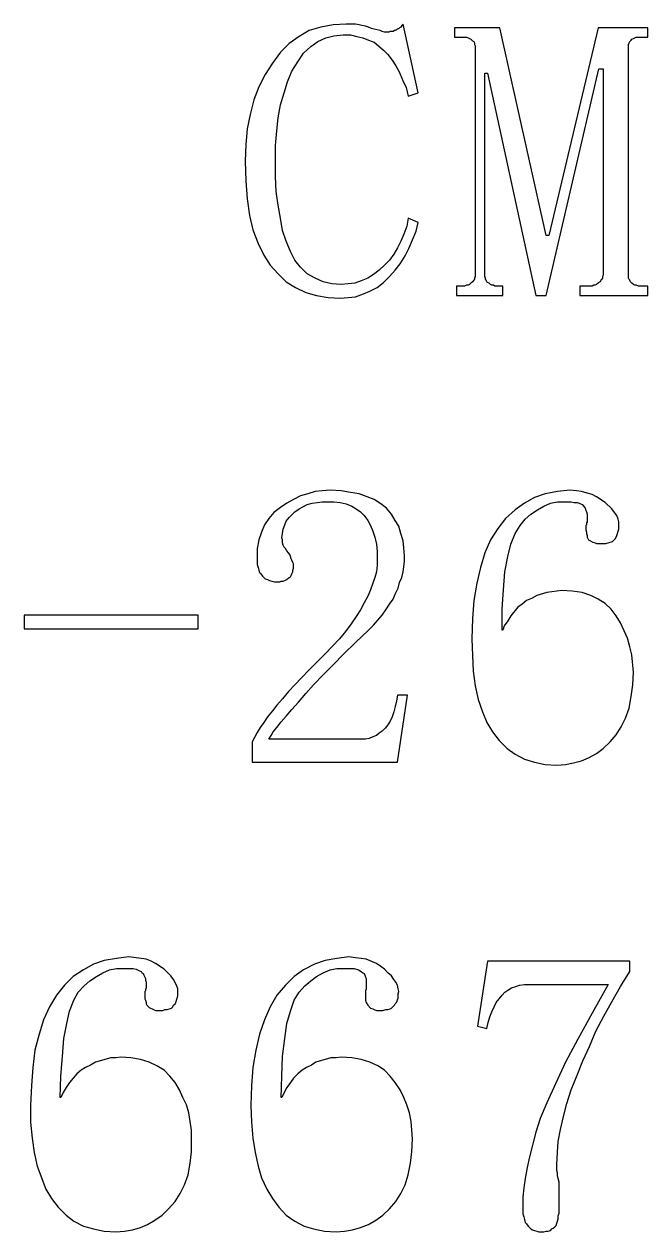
# Model space of a CAD drawing. Extents: x -275 to 275, y -225 to 225.
# Drawn here: x -180.99 to -172.35, y -186.15 to -169.41 of the extents above; entities that cross this region are included whole.
import ezdxf

# ---------------------------------------------------------------- set-up
doc = ezdxf.new("R2010")
doc.units = 0
doc.header["$MEASUREMENT"] = 0
doc.layers.get('0').update_dxf_attribs({"linetype": 'CONTINUOUS'})

msp = doc.modelspace()

# ---------------------------------------------------------------- linework, layer by layer
for points in [[(-176.78, -173.2), (-176.61, -173.21), (-176.61, -173.21), (-176.5, -173.2), (-176.5, -173.2), (-176.4, -173.19), (-176.4, -173.19), (-176.29, -173.15), (-176.29, -173.15), (-176.2, -173.11), (-176.2, -173.11), (-176.1, -173.06), (-176.1, -173.06), (-176.01, -172.99), (-176.01, -172.99), (-175.93, -172.91), (-175.93, -172.91), (-175.85, -172.82), (-175.85, -172.82), (-175.78, -172.73), (-175.78, -172.73), (-175.71, -172.62), (-175.71, -172.62), (-175.66, -172.52), (-175.66, -172.52), (-175.61, -172.4), (-175.61, -172.4), (-175.56, -172.28), (-175.56, -172.28), (-175.53, -172.16), (-175.53, -172.16), (-175.67, -172.1), (-175.67, -172.1), (-175.69, -172.21), (-175.69, -172.21), (-175.73, -172.32), (-175.73, -172.32), (-175.77, -172.42), (-175.77, -172.42), (-175.82, -172.51), (-175.82, -172.51), (-175.87, -172.6), (-175.87, -172.6), (-175.93, -172.68), (-175.93, -172.68), (-176, -172.75), (-176, -172.75), (-176.07, -172.82), (-176.07, -172.82), (-176.15, -172.88), (-176.15, -172.88), (-176.23, -172.93), (-176.23, -172.93), (-176.32, -172.97), (-176.32, -172.97), (-176.41, -173), (-176.41, -173), (-176.5, -173.01), (-176.5, -173.01), (-176.6, -173.02), (-176.6, -173.02), (-176.73, -173.01), (-176.73, -173.01), (-176.85, -172.98), (-176.85, -172.98), (-176.96, -172.93), (-176.96, -172.93), (-177.07, -172.87), (-177.07, -172.87), (-177.16, -172.78), (-177.16, -172.78), (-177.24, -172.68), (-177.24, -172.68), (-177.3, -172.56), (-177.3, -172.56), (-177.36, -172.42), (-177.36, -172.42), (-177.41, -172.27), (-177.41, -172.27), (-177.44, -172.1), (-177.44, -172.1), (-177.47, -171.92), (-177.47, -171.92), (-177.5, -171.73), (-177.5, -171.73), (-177.51, -171.52), (-177.51, -171.52), (-177.51, -171.29), (-177.51, -171.29), (-177.51, -171.09), (-177.51, -171.09), (-177.49, -170.89), (-177.49, -170.89), (-177.47, -170.71), (-177.47, -170.71), (-177.44, -170.53), (-177.44, -170.53), (-177.39, -170.36), (-177.39, -170.36), (-177.34, -170.21), (-177.34, -170.21), (-177.28, -170.06), (-177.28, -170.06), (-177.2, -169.93), (-177.2, -169.93), (-177.12, -169.81), (-177.12, -169.81), (-177.02, -169.72), (-177.02, -169.72), (-176.92, -169.65), (-176.92, -169.65), (-176.81, -169.6), (-176.81, -169.6), (-176.7, -169.57), (-176.7, -169.57), (-176.57, -169.56), (-176.57, -169.56), (-176.47, -169.56), (-176.47, -169.56), (-176.38, -169.58), (-176.38, -169.58), (-176.3, -169.6), (-176.3, -169.6), (-176.22, -169.63), (-176.22, -169.63), (-176.14, -169.66), (-176.14, -169.66), (-176.08, -169.71), (-176.08, -169.71), (-176.01, -169.77), (-176.01, -169.77), (-175.95, -169.83), (-175.95, -169.83), (-175.89, -169.91), (-175.89, -169.91), (-175.84, -169.99), (-175.84, -169.99), (-175.79, -170.08), (-175.79, -170.08), (-175.75, -170.18), (-175.75, -170.18), (-175.7, -170.29), (-175.7, -170.29), (-175.67, -170.41), (-175.67, -170.41), (-175.53, -170.36), (-175.53, -170.36), (-175.74, -169.41), (-175.74, -169.41), (-175.75, -169.42), (-175.75, -169.42), (-175.76, -169.43), (-175.76, -169.43), (-175.77, -169.45), (-175.77, -169.45), (-175.79, -169.46), (-175.79, -169.46), (-175.8, -169.47), (-175.8, -169.47), (-175.82, -169.48), (-175.82, -169.48), (-175.83, -169.49), (-175.83, -169.49), (-175.85, -169.5), (-175.85, -169.5), (-175.86, -169.5), (-175.86, -169.5), (-175.88, -169.51), (-175.88, -169.51), (-175.9, -169.51), (-175.9, -169.51), (-175.92, -169.51), (-175.92, -169.51), (-175.94, -169.52), (-175.94, -169.52), (-175.97, -169.52), (-175.97, -169.52), (-176, -169.52), (-176, -169.52), (-176.03, -169.51), (-176.03, -169.51), (-176.06, -169.5), (-176.06, -169.5), (-176.1, -169.49), (-176.1, -169.49), (-176.14, -169.48), (-176.14, -169.48), (-176.18, -169.47), (-176.18, -169.47), (-176.22, -169.45), (-176.22, -169.45), (-176.26, -169.44), (-176.26, -169.44), (-176.31, -169.43), (-176.31, -169.43), (-176.35, -169.42), (-176.35, -169.42), (-176.4, -169.41), (-176.4, -169.41), (-176.44, -169.41), (-176.44, -169.41), (-176.48, -169.41), (-176.48, -169.41), (-176.53, -169.41), (-176.53, -169.41), (-176.71, -169.42), (-176.71, -169.42), (-176.88, -169.45), (-176.88, -169.45), (-177.04, -169.5), (-177.04, -169.5), (-177.18, -169.58), (-177.18, -169.58), (-177.32, -169.68), (-177.32, -169.68), (-177.44, -169.8), (-177.44, -169.8), (-177.55, -169.95), (-177.55, -169.95), (-177.65, -170.11), (-177.65, -170.11), (-177.74, -170.28), (-177.74, -170.28), (-177.81, -170.46), (-177.81, -170.46), (-177.86, -170.66), (-177.86, -170.66), (-177.9, -170.86), (-177.9, -170.86), (-177.92, -171.08), (-177.92, -171.08), (-177.93, -171.31), (-177.93, -171.31), (-177.92, -171.58), (-177.92, -171.58), (-177.9, -171.83), (-177.9, -171.83), (-177.87, -172.06), (-177.87, -172.06), (-177.82, -172.26), (-177.82, -172.26), (-177.75, -172.45), (-177.75, -172.45), (-177.67, -172.61), (-177.67, -172.61), (-177.58, -172.75), (-177.58, -172.75), (-177.47, -172.87), (-177.47, -172.87), (-177.36, -172.98), (-177.36, -172.98), (-177.23, -173.06), (-177.23, -173.06), (-177.09, -173.13), (-177.09, -173.13), (-176.94, -173.17), (-176.94, -173.17), (-176.78, -173.2)], [(-172.62, -172.89), (-172.62, -172.86), (-172.62, -172.86), (-172.62, -169.75), (-172.62, -169.75), (-172.62, -169.73), (-172.62, -169.73), (-172.62, -169.71), (-172.62, -169.71), (-172.62, -169.69), (-172.62, -169.69), (-172.61, -169.67), (-172.61, -169.67), (-172.6, -169.65), (-172.6, -169.65), (-172.59, -169.64), (-172.59, -169.64), (-172.58, -169.63), (-172.58, -169.63), (-172.57, -169.62), (-172.57, -169.62), (-172.55, -169.61), (-172.55, -169.61), (-172.53, -169.6), (-172.53, -169.6), (-172.51, -169.59), (-172.51, -169.59), (-172.48, -169.59), (-172.48, -169.59), (-172.46, -169.59), (-172.46, -169.59), (-172.43, -169.59), (-172.43, -169.59), (-172.35, -169.59), (-172.35, -169.59), (-172.35, -169.46), (-172.35, -169.46), (-173.04, -169.46), (-173.04, -169.46), (-173.72, -172.34), (-173.72, -172.34), (-173.76, -172.34), (-173.76, -172.34), (-174.4, -169.46), (-174.4, -169.46), (-175.03, -169.46), (-175.03, -169.46), (-175.03, -169.59), (-175.03, -169.59), (-174.94, -169.59), (-174.94, -169.59), (-174.91, -169.59), (-174.91, -169.59), (-174.89, -169.59), (-174.89, -169.59), (-174.86, -169.59), (-174.86, -169.59), (-174.84, -169.6), (-174.84, -169.6), (-174.82, -169.61), (-174.82, -169.61), (-174.8, -169.62), (-174.8, -169.62), (-174.79, -169.63), (-174.79, -169.63), (-174.78, -169.64), (-174.78, -169.64), (-174.76, -169.65), (-174.76, -169.65), (-174.75, -169.67), (-174.75, -169.67), (-174.75, -169.69), (-174.75, -169.69), (-174.74, -169.71), (-174.74, -169.71), (-174.74, -169.73), (-174.74, -169.73), (-174.74, -169.75), (-174.74, -169.75), (-174.74, -172.86), (-174.74, -172.86), (-174.74, -172.89), (-174.74, -172.89), (-174.74, -172.91), (-174.74, -172.91), (-174.75, -172.93), (-174.75, -172.93), (-174.75, -172.95), (-174.75, -172.95), (-174.76, -172.96), (-174.76, -172.96), (-174.78, -172.98), (-174.78, -172.98), (-174.79, -172.99), (-174.79, -172.99), (-174.8, -173), (-174.8, -173), (-174.82, -173.02), (-174.82, -173.02), (-174.84, -173.03), (-174.84, -173.03), (-174.86, -173.03), (-174.86, -173.03), (-174.89, -173.04), (-174.89, -173.04), (-174.91, -173.04), (-174.91, -173.04), (-174.94, -173.04), (-174.94, -173.04), (-175, -173.04), (-175, -173.04), (-175, -173.17), (-175, -173.17), (-174.36, -173.17), (-174.36, -173.17), (-174.36, -173.04), (-174.36, -173.04), (-174.42, -173.04), (-174.42, -173.04), (-174.44, -173.04), (-174.44, -173.04), (-174.47, -173.04), (-174.47, -173.04), (-174.49, -173.03), (-174.49, -173.03), (-174.51, -173.03), (-174.51, -173.03), (-174.53, -173.02), (-174.53, -173.02), (-174.55, -173), (-174.55, -173), (-174.57, -172.99), (-174.57, -172.99), (-174.58, -172.98), (-174.58, -172.98), (-174.59, -172.96), (-174.59, -172.96), (-174.6, -172.95), (-174.6, -172.95), (-174.6, -172.93), (-174.6, -172.93), (-174.61, -172.91), (-174.61, -172.91), (-174.61, -172.89), (-174.61, -172.89), (-174.61, -172.86), (-174.61, -172.86), (-174.61, -170.09), (-174.61, -170.09), (-174.57, -170.09), (-174.57, -170.09), (-173.9, -173.17), (-173.9, -173.17), (-173.76, -173.17), (-173.76, -173.17), (-173.03, -170.03), (-173.03, -170.03), (-172.97, -170.03), (-172.97, -170.03), (-172.97, -172.86), (-172.97, -172.86), (-172.97, -172.89), (-172.97, -172.89), (-172.98, -172.91), (-172.98, -172.91), (-172.98, -172.93), (-172.98, -172.93), (-172.99, -172.95), (-172.99, -172.95), (-173, -172.96), (-173, -172.96), (-173.01, -172.98), (-173.01, -172.98), (-173.03, -172.99), (-173.03, -172.99), (-173.04, -173), (-173.04, -173), (-173.06, -173.02), (-173.06, -173.02), (-173.08, -173.03), (-173.08, -173.03), (-173.1, -173.03), (-173.1, -173.03), (-173.12, -173.04), (-173.12, -173.04), (-173.15, -173.04), (-173.15, -173.04), (-173.18, -173.04), (-173.18, -173.04), (-173.29, -173.04), (-173.29, -173.04), (-173.29, -173.17), (-173.29, -173.17), (-172.35, -173.17), (-172.35, -173.17), (-172.35, -173.04), (-172.35, -173.04), (-172.43, -173.04), (-172.43, -173.04), (-172.46, -173.04), (-172.46, -173.04), (-172.48, -173.04), (-172.48, -173.04), (-172.51, -173.03), (-172.51, -173.03), (-172.53, -173.03), (-172.53, -173.03), (-172.55, -173.02), (-172.55, -173.02), (-172.57, -173), (-172.57, -173), (-172.58, -172.99), (-172.58, -172.99), (-172.59, -172.98), (-172.59, -172.98), (-172.6, -172.96), (-172.6, -172.96), (-172.61, -172.95), (-172.61, -172.95), (-172.62, -172.93), (-172.62, -172.93), (-172.62, -172.91), (-172.62, -172.91), (-172.62, -172.89)], [(-176.1, -176.72), (-176.1, -176.83), (-176.1, -176.83), (-176.1, -176.91), (-176.1, -176.91), (-176.11, -177), (-176.11, -177), (-176.13, -177.08), (-176.13, -177.08), (-176.16, -177.16), (-176.16, -177.16), (-176.19, -177.25), (-176.19, -177.25), (-176.23, -177.34), (-176.23, -177.34), (-176.28, -177.43), (-176.28, -177.43), (-176.33, -177.53), (-176.33, -177.53), (-176.39, -177.62), (-176.39, -177.62), (-176.46, -177.72), (-176.46, -177.72), (-176.54, -177.83), (-176.54, -177.83), (-176.62, -177.93), (-176.62, -177.93), (-176.72, -178.03), (-176.72, -178.03), (-176.82, -178.14), (-176.82, -178.14), (-176.93, -178.25), (-176.93, -178.25), (-177.04, -178.36), (-177.04, -178.36), (-177.15, -178.47), (-177.15, -178.47), (-177.24, -178.57), (-177.24, -178.57), (-177.33, -178.66), (-177.33, -178.66), (-177.41, -178.76), (-177.41, -178.76), (-177.49, -178.85), (-177.49, -178.85), (-177.55, -178.93), (-177.55, -178.93), (-177.62, -179.01), (-177.62, -179.01), (-177.67, -179.09), (-177.67, -179.09), (-177.72, -179.16), (-177.72, -179.16), (-177.76, -179.23), (-177.76, -179.23), (-177.8, -179.3), (-177.8, -179.3), (-177.83, -179.36), (-177.83, -179.36), (-177.83, -179.64), (-177.83, -179.64), (-175.82, -179.64), (-175.82, -179.64), (-175.68, -178.71), (-175.68, -178.71), (-175.82, -178.71), (-175.82, -178.71), (-175.83, -178.79), (-175.83, -178.79), (-175.85, -178.87), (-175.85, -178.87), (-175.87, -178.94), (-175.87, -178.94), (-175.89, -179.01), (-175.89, -179.01), (-175.92, -179.07), (-175.92, -179.07), (-175.95, -179.12), (-175.95, -179.12), (-175.99, -179.17), (-175.99, -179.17), (-176.03, -179.21), (-176.03, -179.21), (-176.07, -179.24), (-176.07, -179.24), (-176.11, -179.27), (-176.11, -179.27), (-176.16, -179.29), (-176.16, -179.29), (-176.21, -179.31), (-176.21, -179.31), (-176.26, -179.32), (-176.26, -179.32), (-176.32, -179.32), (-176.32, -179.32), (-177.6, -179.32), (-177.6, -179.32), (-177.57, -179.27), (-177.57, -179.27), (-177.54, -179.22), (-177.54, -179.22), (-177.49, -179.16), (-177.49, -179.16), (-177.43, -179.08), (-177.43, -179.08), (-177.36, -179), (-177.36, -179), (-177.28, -178.91), (-177.28, -178.91), (-177.19, -178.81), (-177.19, -178.81), (-177.09, -178.69), (-177.09, -178.69), (-176.98, -178.57), (-176.98, -178.57), (-176.85, -178.43), (-176.85, -178.43), (-176.71, -178.29), (-176.71, -178.29), (-176.56, -178.14), (-176.56, -178.14), (-176.4, -177.98), (-176.4, -177.98), (-176.22, -177.81), (-176.22, -177.81), (-176.15, -177.74), (-176.15, -177.74), (-176.09, -177.67), (-176.09, -177.67), (-176.03, -177.6), (-176.03, -177.6), (-175.98, -177.53), (-175.98, -177.53), (-175.93, -177.45), (-175.93, -177.45), (-175.88, -177.38), (-175.88, -177.38), (-175.85, -177.31), (-175.85, -177.31), (-175.81, -177.23), (-175.81, -177.23), (-175.79, -177.15), (-175.79, -177.15), (-175.76, -177.08), (-175.76, -177.08), (-175.74, -177), (-175.74, -177), (-175.73, -176.93), (-175.73, -176.93), (-175.72, -176.85), (-175.72, -176.85), (-175.72, -176.78), (-175.72, -176.78), (-175.73, -176.67), (-175.73, -176.67), (-175.74, -176.57), (-175.74, -176.57), (-175.77, -176.47), (-175.77, -176.47), (-175.8, -176.37), (-175.8, -176.37), (-175.85, -176.29), (-175.85, -176.29), (-175.9, -176.2), (-175.9, -176.2), (-175.97, -176.12), (-175.97, -176.12), (-176.05, -176.06), (-176.05, -176.06), (-176.14, -176), (-176.14, -176), (-176.24, -175.96), (-176.24, -175.96), (-176.35, -175.92), (-176.35, -175.92), (-176.47, -175.9), (-176.47, -175.9), (-176.6, -175.88), (-176.6, -175.88), (-176.75, -175.87), (-176.75, -175.87), (-176.86, -175.88), (-176.86, -175.88), (-176.96, -175.89), (-176.96, -175.89), (-177.06, -175.92), (-177.06, -175.92), (-177.16, -175.95), (-177.16, -175.95), (-177.26, -176), (-177.26, -176), (-177.35, -176.05), (-177.35, -176.05), (-177.44, -176.11), (-177.44, -176.11), (-177.53, -176.18), (-177.53, -176.18), (-177.6, -176.26), (-177.6, -176.26), (-177.66, -176.35), (-177.66, -176.35), (-177.7, -176.45), (-177.7, -176.45), (-177.74, -176.56), (-177.74, -176.56), (-177.76, -176.68), (-177.76, -176.68), (-177.76, -176.81), (-177.76, -176.81), (-177.76, -176.85), (-177.76, -176.85), (-177.76, -176.9), (-177.76, -176.9), (-177.75, -176.94), (-177.75, -176.94), (-177.74, -176.98), (-177.74, -176.98), (-177.73, -177.01), (-177.73, -177.01), (-177.71, -177.03), (-177.71, -177.03), (-177.69, -177.06), (-177.69, -177.06), (-177.67, -177.08), (-177.67, -177.08), (-177.65, -177.1), (-177.65, -177.1), (-177.62, -177.11), (-177.62, -177.11), (-177.59, -177.12), (-177.59, -177.12), (-177.56, -177.13), (-177.56, -177.13), (-177.52, -177.14), (-177.52, -177.14), (-177.49, -177.14), (-177.49, -177.14), (-177.45, -177.14), (-177.45, -177.14), (-177.43, -177.13), (-177.43, -177.13), (-177.4, -177.13), (-177.4, -177.13), (-177.38, -177.12), (-177.38, -177.12), (-177.35, -177.11), (-177.35, -177.11), (-177.34, -177.1), (-177.34, -177.1), (-177.32, -177.08), (-177.32, -177.08), (-177.3, -177.07), (-177.3, -177.07), (-177.29, -177.05), (-177.29, -177.05), (-177.28, -177.03), (-177.28, -177.03), (-177.27, -177), (-177.27, -177), (-177.27, -176.98), (-177.27, -176.98), (-177.26, -176.95), (-177.26, -176.95), (-177.26, -176.92), (-177.26, -176.92), (-177.26, -176.89), (-177.26, -176.89), (-177.27, -176.87), (-177.27, -176.87), (-177.28, -176.84), (-177.28, -176.84), (-177.29, -176.82), (-177.29, -176.82), (-177.3, -176.79), (-177.3, -176.79), (-177.31, -176.76), (-177.31, -176.76), (-177.33, -176.74), (-177.33, -176.74), (-177.35, -176.71), (-177.35, -176.71), (-177.37, -176.68), (-177.37, -176.68), (-177.39, -176.66), (-177.39, -176.66), (-177.4, -176.63), (-177.4, -176.63), (-177.41, -176.6), (-177.41, -176.6), (-177.41, -176.56), (-177.41, -176.56), (-177.42, -176.53), (-177.42, -176.53), (-177.41, -176.47), (-177.41, -176.47), (-177.4, -176.41), (-177.4, -176.41), (-177.38, -176.35), (-177.38, -176.35), (-177.36, -176.3), (-177.36, -176.3), (-177.32, -176.25), (-177.32, -176.25), (-177.28, -176.21), (-177.28, -176.21), (-177.24, -176.17), (-177.24, -176.17), (-177.18, -176.13), (-177.18, -176.13), (-177.13, -176.1), (-177.13, -176.1), (-177.07, -176.07), (-177.07, -176.07), (-177, -176.05), (-177, -176.05), (-176.93, -176.04), (-176.93, -176.04), (-176.86, -176.03), (-176.86, -176.03), (-176.79, -176.03), (-176.79, -176.03), (-176.7, -176.03), (-176.7, -176.03), (-176.61, -176.04), (-176.61, -176.04), (-176.53, -176.06), (-176.53, -176.06), (-176.45, -176.09), (-176.45, -176.09), (-176.39, -176.13), (-176.39, -176.13), (-176.33, -176.17), (-176.33, -176.17), (-176.28, -176.22), (-176.28, -176.22), (-176.23, -176.29), (-176.23, -176.29), (-176.19, -176.36), (-176.19, -176.36), (-176.16, -176.44), (-176.16, -176.44), (-176.13, -176.52), (-176.13, -176.52), (-176.11, -176.62), (-176.11, -176.62), (-176.1, -176.72)], [(-173.43, -175.87), (-173.6, -175.89), (-173.6, -175.89), (-173.77, -175.92), (-173.77, -175.92), (-173.92, -175.97), (-173.92, -175.97), (-174.06, -176.05), (-174.06, -176.05), (-174.19, -176.14), (-174.19, -176.14), (-174.32, -176.26), (-174.32, -176.26), (-174.43, -176.4), (-174.43, -176.4), (-174.53, -176.56), (-174.53, -176.56), (-174.61, -176.74), (-174.61, -176.74), (-174.67, -176.94), (-174.67, -176.94), (-174.72, -177.16), (-174.72, -177.16), (-174.76, -177.4), (-174.76, -177.4), (-174.78, -177.65), (-174.78, -177.65), (-174.79, -177.93), (-174.79, -177.93), (-174.78, -178.16), (-174.78, -178.16), (-174.77, -178.38), (-174.77, -178.38), (-174.74, -178.58), (-174.74, -178.58), (-174.7, -178.77), (-174.7, -178.77), (-174.64, -178.94), (-174.64, -178.94), (-174.58, -179.09), (-174.58, -179.09), (-174.5, -179.22), (-174.5, -179.22), (-174.41, -179.34), (-174.41, -179.34), (-174.3, -179.45), (-174.3, -179.45), (-174.19, -179.53), (-174.19, -179.53), (-174.06, -179.6), (-174.06, -179.6), (-173.92, -179.64), (-173.92, -179.64), (-173.77, -179.67), (-173.77, -179.67), (-173.61, -179.68), (-173.61, -179.68), (-173.49, -179.67), (-173.49, -179.67), (-173.38, -179.65), (-173.38, -179.65), (-173.27, -179.62), (-173.27, -179.62), (-173.17, -179.58), (-173.17, -179.58), (-173.06, -179.52), (-173.06, -179.52), (-172.97, -179.45), (-172.97, -179.45), (-172.87, -179.36), (-172.87, -179.36), (-172.79, -179.26), (-172.79, -179.26), (-172.72, -179.15), (-172.72, -179.15), (-172.66, -179.03), (-172.66, -179.03), (-172.61, -178.89), (-172.61, -178.89), (-172.58, -178.73), (-172.58, -178.73), (-172.56, -178.57), (-172.56, -178.57), (-172.55, -178.39), (-172.55, -178.39), (-172.57, -178.15), (-172.57, -178.15), (-172.6, -178.04), (-172.6, -178.04), (-172.63, -177.92), (-172.63, -177.92), (-172.68, -177.82), (-172.68, -177.82), (-172.73, -177.71), (-172.73, -177.71), (-172.79, -177.61), (-172.79, -177.61), (-172.86, -177.52), (-172.86, -177.52), (-172.94, -177.44), (-172.94, -177.44), (-173.04, -177.38), (-173.04, -177.38), (-173.14, -177.33), (-173.14, -177.33), (-173.26, -177.29), (-173.26, -177.29), (-173.4, -177.27), (-173.4, -177.27), (-173.54, -177.26), (-173.54, -177.26), (-173.75, -177.29), (-173.75, -177.29), (-173.89, -177.33), (-173.89, -177.33), (-173.96, -177.37), (-173.96, -177.37), (-174.03, -177.4), (-174.03, -177.4), (-174.09, -177.45), (-174.09, -177.45), (-174.15, -177.49), (-174.15, -177.49), (-174.25, -177.61), (-174.25, -177.61), (-174.29, -177.68), (-174.29, -177.68), (-174.34, -177.75), (-174.34, -177.75), (-174.36, -177.81), (-174.36, -177.81), (-174.37, -177.81), (-174.37, -177.81), (-174.37, -177.52), (-174.37, -177.52), (-174.35, -177.25), (-174.35, -177.25), (-174.33, -177), (-174.33, -177), (-174.29, -176.79), (-174.29, -176.79), (-174.25, -176.62), (-174.25, -176.62), (-174.19, -176.47), (-174.19, -176.47), (-174.12, -176.36), (-174.12, -176.36), (-174.05, -176.27), (-174.05, -176.27), (-173.97, -176.2), (-173.97, -176.2), (-173.88, -176.14), (-173.88, -176.14), (-173.79, -176.09), (-173.79, -176.09), (-173.7, -176.05), (-173.7, -176.05), (-173.6, -176.03), (-173.6, -176.03), (-173.41, -176.03), (-173.41, -176.03), (-173.37, -176.04), (-173.37, -176.04), (-173.33, -176.04), (-173.33, -176.04), (-173.3, -176.05), (-173.3, -176.05), (-173.26, -176.07), (-173.26, -176.07), (-173.23, -176.1), (-173.23, -176.1), (-173.22, -176.12), (-173.22, -176.12), (-173.21, -176.15), (-173.21, -176.15), (-173.2, -176.17), (-173.2, -176.17), (-173.19, -176.2), (-173.19, -176.2), (-173.19, -176.31), (-173.19, -176.31), (-173.2, -176.32), (-173.2, -176.32), (-173.2, -176.35), (-173.2, -176.35), (-173.21, -176.36), (-173.21, -176.36), (-173.21, -176.42), (-173.21, -176.42), (-173.2, -176.45), (-173.2, -176.45), (-173.2, -176.47), (-173.2, -176.47), (-173.19, -176.5), (-173.19, -176.5), (-173.19, -176.52), (-173.19, -176.52), (-173.17, -176.56), (-173.17, -176.56), (-173.11, -176.59), (-173.11, -176.59), (-173.08, -176.6), (-173.08, -176.6), (-173.06, -176.61), (-173.06, -176.61), (-172.93, -176.61), (-172.93, -176.61), (-172.84, -176.58), (-172.84, -176.58), (-172.8, -176.54), (-172.8, -176.54), (-172.78, -176.5), (-172.78, -176.5), (-172.75, -176.41), (-172.75, -176.41), (-172.75, -176.31), (-172.75, -176.31), (-172.76, -176.27), (-172.76, -176.27), (-172.78, -176.22), (-172.78, -176.22), (-172.81, -176.18), (-172.81, -176.18), (-172.85, -176.13), (-172.85, -176.13), (-172.94, -176.04), (-172.94, -176.04), (-173.06, -175.96), (-173.06, -175.96), (-173.12, -175.93), (-173.12, -175.93), (-173.19, -175.91), (-173.19, -175.91), (-173.27, -175.89), (-173.27, -175.89), (-173.34, -175.88), (-173.34, -175.88), (-173.43, -175.87)], [(-180.99, -177.6), (-180.99, -177.79), (-180.99, -177.79), (-178.58, -177.79), (-178.58, -177.79), (-178.58, -177.6), (-178.58, -177.6), (-180.99, -177.6)], [(-179.54, -182.34), (-179.71, -182.36), (-179.71, -182.36), (-179.88, -182.39), (-179.88, -182.39), (-180.03, -182.44), (-180.03, -182.44), (-180.17, -182.52), (-180.17, -182.52), (-180.31, -182.61), (-180.31, -182.61), (-180.43, -182.73), (-180.43, -182.73), (-180.54, -182.87), (-180.54, -182.87), (-180.64, -183.03), (-180.64, -183.03), (-180.72, -183.21), (-180.72, -183.21), (-180.78, -183.41), (-180.78, -183.41), (-180.84, -183.63), (-180.84, -183.63), (-180.87, -183.87), (-180.87, -183.87), (-180.89, -184.12), (-180.89, -184.12), (-180.9, -184.4), (-180.9, -184.4), (-180.9, -184.63), (-180.9, -184.63), (-180.88, -184.85), (-180.88, -184.85), (-180.85, -185.05), (-180.85, -185.05), (-180.81, -185.24), (-180.81, -185.24), (-180.69, -185.56), (-180.69, -185.56), (-180.61, -185.69), (-180.61, -185.69), (-180.52, -185.81), (-180.52, -185.81), (-180.41, -185.92), (-180.41, -185.92), (-180.3, -186), (-180.3, -186), (-180.17, -186.07), (-180.17, -186.07), (-180.03, -186.11), (-180.03, -186.11), (-179.88, -186.14), (-179.88, -186.14), (-179.72, -186.15), (-179.72, -186.15), (-179.6, -186.14), (-179.6, -186.14), (-179.49, -186.12), (-179.49, -186.12), (-179.38, -186.09), (-179.38, -186.09), (-179.28, -186.05), (-179.28, -186.05), (-179.18, -185.99), (-179.18, -185.99), (-179.08, -185.92), (-179.08, -185.92), (-178.99, -185.83), (-178.99, -185.83), (-178.9, -185.73), (-178.9, -185.73), (-178.83, -185.62), (-178.83, -185.62), (-178.77, -185.5), (-178.77, -185.5), (-178.72, -185.36), (-178.72, -185.36), (-178.69, -185.2), (-178.69, -185.2), (-178.67, -185.04), (-178.67, -185.04), (-178.67, -184.74), (-178.67, -184.74), (-178.71, -184.5), (-178.71, -184.5), (-178.74, -184.39), (-178.74, -184.39), (-178.79, -184.29), (-178.79, -184.29), (-178.84, -184.18), (-178.84, -184.18), (-178.9, -184.08), (-178.9, -184.08), (-178.97, -183.99), (-178.97, -183.99), (-179.05, -183.91), (-179.05, -183.91), (-179.15, -183.85), (-179.15, -183.85), (-179.26, -183.8), (-179.26, -183.8), (-179.38, -183.76), (-179.38, -183.76), (-179.51, -183.74), (-179.51, -183.74), (-179.65, -183.73), (-179.65, -183.73), (-179.72, -183.74), (-179.72, -183.74), (-179.79, -183.74), (-179.79, -183.74), (-180, -183.8), (-180, -183.8), (-180.07, -183.84), (-180.07, -183.84), (-180.14, -183.87), (-180.14, -183.87), (-180.2, -183.91), (-180.2, -183.91), (-180.26, -183.96), (-180.26, -183.96), (-180.36, -184.08), (-180.36, -184.08), (-180.41, -184.15), (-180.41, -184.15), (-180.45, -184.22), (-180.45, -184.22), (-180.48, -184.29), (-180.48, -184.29), (-180.49, -184.29), (-180.49, -184.29), (-180.48, -183.99), (-180.48, -183.99), (-180.46, -183.72), (-180.46, -183.72), (-180.44, -183.47), (-180.44, -183.47), (-180.4, -183.26), (-180.4, -183.26), (-180.36, -183.09), (-180.36, -183.09), (-180.3, -182.94), (-180.3, -182.94), (-180.24, -182.83), (-180.24, -182.83), (-180.16, -182.74), (-180.16, -182.74), (-180.08, -182.67), (-180.08, -182.67), (-179.99, -182.61), (-179.99, -182.61), (-179.9, -182.56), (-179.9, -182.56), (-179.81, -182.52), (-179.81, -182.52), (-179.71, -182.5), (-179.71, -182.5), (-179.48, -182.5), (-179.48, -182.5), (-179.44, -182.51), (-179.44, -182.51), (-179.42, -182.52), (-179.42, -182.52), (-179.39, -182.53), (-179.39, -182.53), (-179.37, -182.54), (-179.37, -182.54), (-179.36, -182.56), (-179.36, -182.56), (-179.34, -182.57), (-179.34, -182.57), (-179.33, -182.59), (-179.33, -182.59), (-179.32, -182.62), (-179.32, -182.62), (-179.31, -182.64), (-179.31, -182.64), (-179.31, -182.66), (-179.31, -182.66), (-179.3, -182.69), (-179.3, -182.69), (-179.3, -182.77), (-179.3, -182.77), (-179.31, -182.79), (-179.31, -182.79), (-179.31, -182.81), (-179.31, -182.81), (-179.32, -182.82), (-179.32, -182.82), (-179.32, -182.92), (-179.32, -182.92), (-179.31, -182.94), (-179.31, -182.94), (-179.3, -182.97), (-179.3, -182.97), (-179.3, -182.99), (-179.3, -182.99), (-179.29, -183.01), (-179.29, -183.01), (-179.26, -183.04), (-179.26, -183.04), (-179.2, -183.07), (-179.2, -183.07), (-179.17, -183.08), (-179.17, -183.08), (-179.07, -183.08), (-179.07, -183.08), (-179.04, -183.07), (-179.04, -183.07), (-179.01, -183.07), (-179.01, -183.07), (-178.95, -183.05), (-178.95, -183.05), (-178.93, -183.03), (-178.93, -183.03), (-178.92, -183.01), (-178.92, -183.01), (-178.9, -182.99), (-178.9, -182.99), (-178.89, -182.97), (-178.89, -182.97), (-178.86, -182.88), (-178.86, -182.88), (-178.86, -182.78), (-178.86, -182.78), (-178.88, -182.73), (-178.88, -182.73), (-178.92, -182.65), (-178.92, -182.65), (-178.96, -182.6), (-178.96, -182.6), (-179.05, -182.51), (-179.05, -182.51), (-179.17, -182.43), (-179.17, -182.43), (-179.23, -182.4), (-179.23, -182.4), (-179.3, -182.37), (-179.3, -182.37), (-179.54, -182.34)], [(-176.49, -182.34), (-176.66, -182.36), (-176.66, -182.36), (-176.82, -182.39), (-176.82, -182.39), (-176.97, -182.44), (-176.97, -182.44), (-177.12, -182.52), (-177.12, -182.52), (-177.25, -182.61), (-177.25, -182.61), (-177.37, -182.73), (-177.37, -182.73), (-177.49, -182.87), (-177.49, -182.87), (-177.58, -183.03), (-177.58, -183.03), (-177.66, -183.21), (-177.66, -183.21), (-177.73, -183.41), (-177.73, -183.41), (-177.78, -183.63), (-177.78, -183.63), (-177.82, -183.87), (-177.82, -183.87), (-177.84, -184.12), (-177.84, -184.12), (-177.85, -184.4), (-177.85, -184.4), (-177.84, -184.63), (-177.84, -184.63), (-177.82, -184.85), (-177.82, -184.85), (-177.79, -185.05), (-177.79, -185.05), (-177.75, -185.24), (-177.75, -185.24), (-177.7, -185.4), (-177.7, -185.4), (-177.63, -185.56), (-177.63, -185.56), (-177.55, -185.69), (-177.55, -185.69), (-177.46, -185.81), (-177.46, -185.81), (-177.36, -185.92), (-177.36, -185.92), (-177.24, -186), (-177.24, -186), (-177.11, -186.07), (-177.11, -186.07), (-176.98, -186.11), (-176.98, -186.11), (-176.83, -186.14), (-176.83, -186.14), (-176.67, -186.15), (-176.67, -186.15), (-176.55, -186.14), (-176.55, -186.14), (-176.44, -186.12), (-176.44, -186.12), (-176.33, -186.09), (-176.33, -186.09), (-176.22, -186.05), (-176.22, -186.05), (-176.12, -185.99), (-176.12, -185.99), (-176.02, -185.92), (-176.02, -185.92), (-175.93, -185.83), (-175.93, -185.83), (-175.84, -185.73), (-175.84, -185.73), (-175.77, -185.62), (-175.77, -185.62), (-175.71, -185.5), (-175.71, -185.5), (-175.67, -185.36), (-175.67, -185.36), (-175.64, -185.2), (-175.64, -185.2), (-175.62, -185.04), (-175.62, -185.04), (-175.61, -184.86), (-175.61, -184.86), (-175.63, -184.62), (-175.63, -184.62), (-175.65, -184.5), (-175.65, -184.5), (-175.69, -184.39), (-175.69, -184.39), (-175.73, -184.29), (-175.73, -184.29), (-175.78, -184.18), (-175.78, -184.18), (-175.85, -184.08), (-175.85, -184.08), (-175.92, -183.99), (-175.92, -183.99), (-176, -183.91), (-176, -183.91), (-176.09, -183.85), (-176.09, -183.85), (-176.2, -183.8), (-176.2, -183.8), (-176.32, -183.76), (-176.32, -183.76), (-176.45, -183.74), (-176.45, -183.74), (-176.6, -183.73), (-176.6, -183.73), (-176.67, -183.74), (-176.67, -183.74), (-176.74, -183.74), (-176.74, -183.74), (-176.95, -183.8), (-176.95, -183.8), (-177.01, -183.84), (-177.01, -183.84), (-177.08, -183.87), (-177.08, -183.87), (-177.14, -183.91), (-177.14, -183.91), (-177.2, -183.96), (-177.2, -183.96), (-177.26, -184.02), (-177.26, -184.02), (-177.3, -184.08), (-177.3, -184.08), (-177.35, -184.15), (-177.35, -184.15), (-177.39, -184.22), (-177.39, -184.22), (-177.42, -184.29), (-177.42, -184.29), (-177.43, -184.29), (-177.43, -184.29), (-177.42, -183.99), (-177.42, -183.99), (-177.41, -183.72), (-177.41, -183.72), (-177.38, -183.47), (-177.38, -183.47), (-177.35, -183.26), (-177.35, -183.26), (-177.3, -183.09), (-177.3, -183.09), (-177.25, -182.94), (-177.25, -182.94), (-177.18, -182.83), (-177.18, -182.83), (-177.1, -182.74), (-177.1, -182.74), (-177.02, -182.67), (-177.02, -182.67), (-176.94, -182.61), (-176.94, -182.61), (-176.85, -182.56), (-176.85, -182.56), (-176.75, -182.52), (-176.75, -182.52), (-176.66, -182.5), (-176.66, -182.5), (-176.42, -182.5), (-176.42, -182.5), (-176.36, -182.52), (-176.36, -182.52), (-176.32, -182.54), (-176.32, -182.54), (-176.3, -182.56), (-176.3, -182.56), (-176.28, -182.57), (-176.28, -182.57), (-176.27, -182.59), (-176.27, -182.59), (-176.26, -182.62), (-176.26, -182.62), (-176.25, -182.64), (-176.25, -182.64), (-176.25, -182.79), (-176.25, -182.79), (-176.26, -182.8), (-176.26, -182.8), (-176.26, -182.94), (-176.26, -182.94), (-176.25, -182.97), (-176.25, -182.97), (-176.23, -183.01), (-176.23, -183.01), (-176.19, -183.05), (-176.19, -183.05), (-176.16, -183.06), (-176.16, -183.06), (-176.14, -183.07), (-176.14, -183.07), (-176.11, -183.08), (-176.11, -183.08), (-176.02, -183.08), (-176.02, -183.08), (-175.98, -183.07), (-175.98, -183.07), (-175.95, -183.07), (-175.95, -183.07), (-175.92, -183.06), (-175.92, -183.06), (-175.9, -183.05), (-175.9, -183.05), (-175.86, -183.01), (-175.86, -183.01), (-175.85, -182.99), (-175.85, -182.99), (-175.83, -182.97), (-175.83, -182.97), (-175.81, -182.91), (-175.81, -182.91), (-175.81, -182.85), (-175.81, -182.85), (-175.8, -182.82), (-175.8, -182.82), (-175.81, -182.78), (-175.81, -182.78), (-175.82, -182.73), (-175.82, -182.73), (-175.84, -182.69), (-175.84, -182.69), (-175.87, -182.65), (-175.87, -182.65), (-175.9, -182.6), (-175.9, -182.6), (-175.95, -182.56), (-175.95, -182.56), (-176, -182.51), (-176, -182.51), (-176.05, -182.47), (-176.05, -182.47), (-176.11, -182.43), (-176.11, -182.43), (-176.25, -182.37), (-176.25, -182.37), (-176.32, -182.36), (-176.32, -182.36), (-176.4, -182.35), (-176.4, -182.35), (-176.49, -182.34)], [(-172.73, -182.75), (-172.6, -182.54), (-172.6, -182.54), (-172.6, -182.4), (-172.6, -182.4), (-174.57, -182.4), (-174.57, -182.4), (-174.71, -183.3), (-174.71, -183.3), (-174.58, -183.33), (-174.58, -183.33), (-174.56, -183.25), (-174.56, -183.25), (-174.54, -183.17), (-174.54, -183.17), (-174.51, -183.1), (-174.51, -183.1), (-174.48, -183.03), (-174.48, -183.03), (-174.45, -182.97), (-174.45, -182.97), (-174.41, -182.92), (-174.41, -182.92), (-174.37, -182.87), (-174.37, -182.87), (-174.33, -182.83), (-174.33, -182.83), (-174.29, -182.8), (-174.29, -182.8), (-174.24, -182.77), (-174.24, -182.77), (-174.18, -182.75), (-174.18, -182.75), (-174.13, -182.73), (-174.13, -182.73), (-174.06, -182.72), (-174.06, -182.72), (-174, -182.72), (-174, -182.72), (-172.9, -182.72), (-172.9, -182.72), (-173.12, -183.12), (-173.12, -183.12), (-173.32, -183.48), (-173.32, -183.48), (-173.49, -183.8), (-173.49, -183.8), (-173.63, -184.1), (-173.63, -184.1), (-173.75, -184.36), (-173.75, -184.36), (-173.84, -184.58), (-173.84, -184.58), (-173.9, -184.77), (-173.9, -184.77), (-173.95, -184.95), (-173.95, -184.95), (-173.99, -185.11), (-173.99, -185.11), (-174.02, -185.26), (-174.02, -185.26), (-174.05, -185.41), (-174.05, -185.41), (-174.07, -185.54), (-174.07, -185.54), (-174.08, -185.67), (-174.08, -185.67), (-174.08, -185.79), (-174.08, -185.79), (-174.08, -185.85), (-174.08, -185.85), (-174.08, -185.9), (-174.08, -185.9), (-174.07, -185.94), (-174.07, -185.94), (-174.06, -185.98), (-174.06, -185.98), (-174.05, -186.02), (-174.05, -186.02), (-174.03, -186.04), (-174.03, -186.04), (-174.01, -186.07), (-174.01, -186.07), (-173.99, -186.09), (-173.99, -186.09), (-173.97, -186.11), (-173.97, -186.11), (-173.95, -186.12), (-173.95, -186.12), (-173.92, -186.13), (-173.92, -186.13), (-173.89, -186.14), (-173.89, -186.14), (-173.86, -186.15), (-173.86, -186.15), (-173.83, -186.15), (-173.83, -186.15), (-173.79, -186.15), (-173.79, -186.15), (-173.76, -186.14), (-173.76, -186.14), (-173.73, -186.14), (-173.73, -186.14), (-173.7, -186.13), (-173.7, -186.13), (-173.68, -186.11), (-173.68, -186.11), (-173.66, -186.1), (-173.66, -186.1), (-173.64, -186.08), (-173.64, -186.08), (-173.62, -186.06), (-173.62, -186.06), (-173.61, -186.03), (-173.61, -186.03), (-173.6, -186), (-173.6, -186), (-173.59, -185.97), (-173.59, -185.97), (-173.59, -185.93), (-173.59, -185.93), (-173.58, -185.89), (-173.58, -185.89), (-173.58, -185.84), (-173.58, -185.84), (-173.58, -185.78), (-173.58, -185.78), (-173.58, -185.72), (-173.58, -185.72), (-173.58, -185.66), (-173.58, -185.66), (-173.58, -185.61), (-173.58, -185.61), (-173.58, -185.56), (-173.58, -185.56), (-173.58, -185.5), (-173.58, -185.5), (-173.58, -185.46), (-173.58, -185.46), (-173.59, -185.41), (-173.59, -185.41), (-173.6, -185.37), (-173.6, -185.37), (-173.6, -185.33), (-173.6, -185.33), (-173.61, -185.3), (-173.61, -185.3), (-173.61, -185.27), (-173.61, -185.27), (-173.61, -185.23), (-173.61, -185.23), (-173.61, -185.21), (-173.61, -185.21), (-173.6, -185.05), (-173.6, -185.05), (-173.59, -184.9), (-173.59, -184.9), (-173.56, -184.73), (-173.56, -184.73), (-173.52, -184.55), (-173.52, -184.55), (-173.47, -184.37), (-173.47, -184.37), (-173.41, -184.18), (-173.41, -184.18), (-173.33, -183.98), (-173.33, -183.98), (-173.25, -183.78), (-173.25, -183.78), (-173.16, -183.58), (-173.16, -183.58), (-173.07, -183.37), (-173.07, -183.37), (-172.96, -183.16), (-172.96, -183.16), (-172.85, -182.96), (-172.85, -182.96), (-172.73, -182.75)]]:
    msp.add_lwpolyline(points)

doc.saveas('drawing.dxf')
